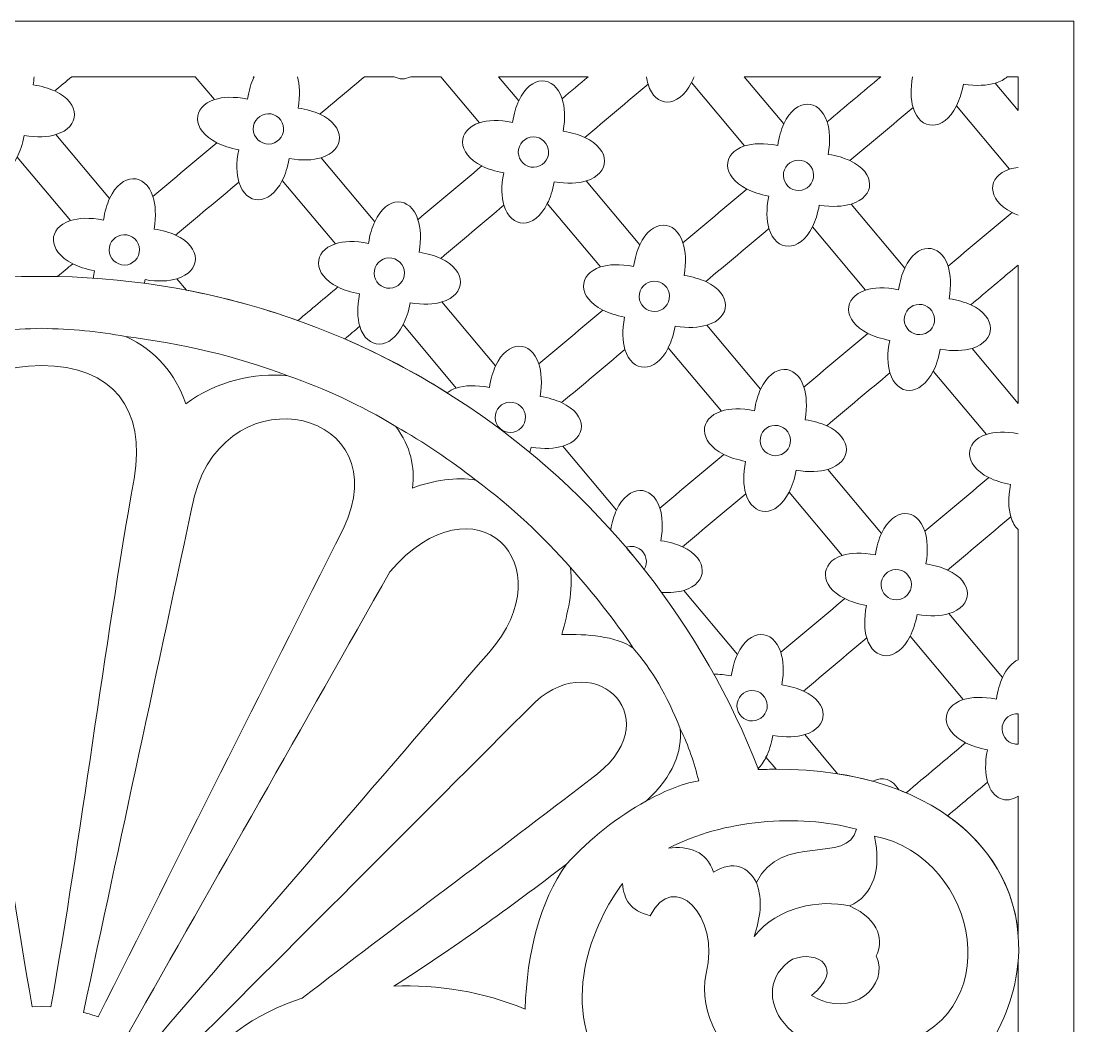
# Model space of a CAD drawing. Header units: centimetres. Extents: x -15.2 to -1.9, y -4.3 to 9.5.
# Drawn here: x -12.03 to -8.769, y 6.39 to 9.5 of the extents above; entities that cross this region are included whole.
import ezdxf

# ---------------------------------------------------------------- set-up
doc = ezdxf.new("R2010")
doc.units = ezdxf.units.CM
doc.header["$MEASUREMENT"] = 0
doc.layers.add('layer 1', color=7, linetype='Continuous')

msp = doc.modelspace()

# ---------------------------------------------------------------- linework, layer by layer
at = {"layer": 'layer 1', "color": 250, "lineweight": 9}
for points, knots in [([(-8.76942, 9.5), (-8.76942, 9.5), (-8.76942, -4.26057), (-8.76942, -4.26057), (-8.76942, -4.26057), (-8.76942, -4.26057), (-15.16363, -4.26057), (-15.16363, -4.26057), (-15.16363, -4.26057), (-15.16363, -4.26057), (-15.16363, 9.5), (-15.16363, 9.5), (-15.16363, 9.5), (-15.16363, 9.5), (-8.76942, 9.5), (-8.76942, 9.5)], [0, 0, 0, 0, 0.2, 0.2, 0.2, 0.2, 0.4, 0.4, 0.4, 0.4, 0.6, 0.6, 0.6, 0.6, 1, 1, 1, 1]), ([(-11.98949, 9.32785), (-11.99018, 9.3198), (-11.99122, 9.3114), (-11.99268, 9.30263), (-11.99268, 9.30263), (-11.96614, 9.29865), (-11.94389, 9.29199), (-11.92573, 9.2836)], [0, 0, 0, 0, 0.3333333, 0.3333333, 0.3333333, 0.3333333, 1, 1, 1, 1]), ([(-11.43103, 9.25702), (-11.4055, 9.26528), (-11.37104, 9.26707), (-11.32845, 9.25843), (-11.32845, 9.25843), (-11.32446, 9.28495), (-11.3178, 9.30722), (-11.30942, 9.32537)], [0, 0, 0, 0, 0.3333333, 0.3333333, 0.3333333, 0.3333333, 1, 1, 1, 1]), ([(-11.17423, 9.32785), (-11.16704, 9.30302), (-11.16527, 9.27053), (-11.17189, 9.23082), (-11.17189, 9.23082), (-11.14534, 9.22684), (-11.12309, 9.22019), (-11.10494, 9.2118)], [0, 0, 0, 0, 0.3333333, 0.3333333, 0.3333333, 0.3333333, 1, 1, 1, 1]), ([(-9.01317, 9.3079), (-9.03817, 9.30036), (-9.07111, 9.29837), (-9.11161, 9.30511), (-9.11161, 9.30511), (-9.11661, 9.27823), (-9.12411, 9.25581), (-9.13318, 9.23766)], [0, 0, 0, 0, 0.3333333, 0.3333333, 0.3333333, 0.3333333, 1, 1, 1, 1]), ([(-10.61024, 9.18523), (-10.58471, 9.19348), (-10.55026, 9.19524), (-10.50765, 9.18661), (-10.50765, 9.18661), (-10.50367, 9.21315), (-10.49701, 9.23541), (-10.48863, 9.25355)], [0, 0, 0, 0, 0.3333333, 0.3333333, 0.3333333, 0.3333333, 1, 1, 1, 1]), ([(-10.35459, 9.25982), (-10.34645, 9.23454), (-10.34414, 9.20078), (-10.3511, 9.159), (-10.3511, 9.159), (-10.32456, 9.15501), (-10.3023, 9.14836), (-10.28414, 9.13998)], [0, 0, 0, 0, 0.3333333, 0.3333333, 0.3333333, 0.3333333, 1, 1, 1, 1]), ([(-9.78944, 9.1134), (-9.76391, 9.12167), (-9.72945, 9.12344), (-9.68686, 9.11481), (-9.68686, 9.11481), (-9.68288, 9.14135), (-9.67622, 9.1636), (-9.66783, 9.18174)], [0, 0, 0, 0, 0.3333333, 0.3333333, 0.3333333, 0.3333333, 1, 1, 1, 1]), ([(-9.5338, 9.18801), (-9.52565, 9.16272), (-9.52333, 9.12896), (-9.53031, 9.0872), (-9.53031, 9.0872), (-9.50376, 9.08321), (-9.48149, 9.07656), (-9.46335, 9.06817)], [0, 0, 0, 0, 0.3333333, 0.3333333, 0.3333333, 0.3333333, 1, 1, 1, 1]), ([(-11.92185, 9.14885), (-11.94686, 9.1413), (-11.97979, 9.13931), (-12.02029, 9.14606), (-12.02029, 9.14606), (-12.02528, 9.11918), (-12.03278, 9.09677), (-12.04185, 9.07861)], [0, 0, 0, 0, 0.3333333, 0.3333333, 0.3333333, 0.3333333, 1, 1, 1, 1]), ([(-11.3554, 9.00163), (-11.36301, 9.02692), (-11.36444, 9.06056), (-11.35605, 9.10186), (-11.35605, 9.10186), (-11.38294, 9.10686), (-11.40535, 9.11436), (-11.42351, 9.12343)], [0, 0, 0, 0, 0.3333333, 0.3333333, 0.3333333, 0.3333333, 1, 1, 1, 1]), ([(-11.10106, 9.07705), (-11.12607, 9.06949), (-11.15899, 9.0675), (-11.1995, 9.07425), (-11.1995, 9.07425), (-11.20449, 9.04736), (-11.21199, 9.02495), (-11.22106, 9.00679)], [0, 0, 0, 0, 0.3333333, 0.3333333, 0.3333333, 0.3333333, 1, 1, 1, 1]), ([(-10.53461, 8.92983), (-10.54222, 8.95511), (-10.54364, 8.98875), (-10.53526, 9.03005), (-10.53526, 9.03005), (-10.56215, 9.03505), (-10.58456, 9.04255), (-10.60272, 9.05162)], [0, 0, 0, 0, 0.3333333, 0.3333333, 0.3333333, 0.3333333, 1, 1, 1, 1]), ([(-10.28026, 9.00522), (-10.30528, 8.99769), (-10.3382, 8.99568), (-10.3787, 9.00244), (-10.3787, 9.00244), (-10.3837, 8.97556), (-10.3912, 8.95314), (-10.40027, 8.93499)], [0, 0, 0, 0, 0.3333333, 0.3333333, 0.3333333, 0.3333333, 1, 1, 1, 1]), ([(-9.71382, 8.85801), (-9.72143, 8.88331), (-9.72285, 8.91694), (-9.71447, 8.95823), (-9.71447, 8.95823), (-9.74135, 8.96323), (-9.76377, 8.97073), (-9.78192, 8.97981)], [0, 0, 0, 0, 0.3333333, 0.3333333, 0.3333333, 0.3333333, 1, 1, 1, 1]), ([(-11.87733, 8.88253), (-11.8518, 8.8908), (-11.81733, 8.89257), (-11.77474, 8.88394), (-11.77474, 8.88394), (-11.77076, 8.91048), (-11.76412, 8.93273), (-11.75572, 8.95087)], [0, 0, 0, 0, 0.3333333, 0.3333333, 0.3333333, 0.3333333, 1, 1, 1, 1]), ([(-11.62169, 8.95715), (-11.61354, 8.93186), (-11.61123, 8.8981), (-11.61819, 8.85633), (-11.61819, 8.85633), (-11.59165, 8.85234), (-11.56939, 8.84569), (-11.55123, 8.8373)], [0, 0, 0, 0, 0.3333333, 0.3333333, 0.3333333, 0.3333333, 1, 1, 1, 1]), ([(-9.45948, 8.93342), (-9.48449, 8.92586), (-9.51741, 8.92388), (-9.55791, 8.93063), (-9.55791, 8.93063), (-9.5629, 8.90374), (-9.57041, 8.88133), (-9.57948, 8.86316)], [0, 0, 0, 0, 0.3333333, 0.3333333, 0.3333333, 0.3333333, 1, 1, 1, 1]), ([(-11.05654, 8.81073), (-11.031, 8.819), (-10.99656, 8.82076), (-10.95395, 8.81212), (-10.95395, 8.81212), (-10.94997, 8.83866), (-10.94333, 8.86093), (-10.93492, 8.87907)], [0, 0, 0, 0, 0.3333333, 0.3333333, 0.3333333, 0.3333333, 1, 1, 1, 1]), ([(-10.80089, 8.88533), (-10.79276, 8.86004), (-10.79043, 8.82629), (-10.7974, 8.78452), (-10.7974, 8.78452), (-10.77085, 8.78053), (-10.7486, 8.77388), (-10.73046, 8.76549)], [0, 0, 0, 0, 0.3333333, 0.3333333, 0.3333333, 0.3333333, 1, 1, 1, 1]), ([(-10.23574, 8.73891), (-10.21021, 8.74717), (-10.17577, 8.74895), (-10.13316, 8.74031), (-10.13316, 8.74031), (-10.12917, 8.76685), (-10.12254, 8.7891), (-10.11414, 8.80724)], [0, 0, 0, 0, 0.3333333, 0.3333333, 0.3333333, 0.3333333, 1, 1, 1, 1]), ([(-9.9801, 8.81352), (-9.97197, 8.78825), (-9.96964, 8.75447), (-9.9766, 8.7127), (-9.9766, 8.7127), (-9.95006, 8.70872), (-9.92781, 8.70207), (-9.90967, 8.69368)], [0, 0, 0, 0, 0.3333333, 0.3333333, 0.3333333, 0.3333333, 1, 1, 1, 1]), ([(-11.8061, 8.70457), (-11.8052, 8.71189), (-11.80396, 8.71948), (-11.80235, 8.72737), (-11.80235, 8.72737), (-11.82924, 8.73236), (-11.85165, 8.73988), (-11.86981, 8.74895)], [0, 0, 0, 0, 0.3333333, 0.3333333, 0.3333333, 0.3333333, 1, 1, 1, 1]), ([(-9.15931, 8.7417), (-9.15116, 8.71643), (-9.14885, 8.68266), (-9.15581, 8.64089), (-9.15581, 8.64089), (-9.12927, 8.63691), (-9.10702, 8.63026), (-9.08885, 8.62187)], [0, 0, 0, 0, 0.3333333, 0.3333333, 0.3333333, 0.3333333, 1, 1, 1, 1]), ([(-8.94224, 6.58986), (-8.91487, 6.91306), (-9.19705, 7.20506), (-9.74655, 7.1835), (-9.74655, 7.1835), (-9.91841, 7.62913), (-10.2209, 8.01074), (-10.60669, 8.28096), (-10.60669, 8.28096), (-10.99247, 8.55115), (-11.46152, 8.70995), (-11.96648, 8.70995), (-11.96648, 8.70995), (-12.47145, 8.70995), (-12.94051, 8.55115), (-13.32629, 8.28096), (-13.32629, 8.28096), (-13.71208, 8.01074), (-14.01456, 7.62913), (-14.18643, 7.1835), (-14.18643, 7.1835), (-14.74159, 7.20529), (-15.0239, 6.90699), (-14.98979, 6.57984)], [0, 0, 0, 0, 0.1428571, 0.1428571, 0.1428571, 0.1428571, 0.2857143, 0.2857143, 0.2857143, 0.2857143, 0.4285714, 0.4285714, 0.4285714, 0.4285714, 0.5714286, 0.5714286, 0.5714286, 0.5714286, 0.7142857, 0.7142857, 0.7142857, 0.7142857, 1, 1, 1, 1]), ([(-9.41495, 8.6671), (-9.38942, 8.67536), (-9.35498, 8.67714), (-9.31236, 8.6685), (-9.31236, 8.6685), (-9.30838, 8.69504), (-9.30173, 8.7173), (-9.29334, 8.73544)], [0, 0, 0, 0, 0.3333333, 0.3333333, 0.3333333, 0.3333333, 1, 1, 1, 1]), ([(-11.54735, 8.70255), (-11.57237, 8.695), (-11.60529, 8.69301), (-11.64579, 8.69977), (-11.64579, 8.69977), (-11.6465, 8.69596), (-11.64725, 8.69226), (-11.64807, 8.68863)], [0, 0, 0, 0, 0.3333333, 0.3333333, 0.3333333, 0.3333333, 1, 1, 1, 1]), ([(-10.98091, 8.55533), (-10.98852, 8.58062), (-10.98994, 8.61427), (-10.98156, 8.65556), (-10.98156, 8.65556), (-11.00844, 8.66055), (-11.03086, 8.66806), (-11.04901, 8.67712)], [0, 0, 0, 0, 0.3333333, 0.3333333, 0.3333333, 0.3333333, 1, 1, 1, 1]), ([(-10.72656, 8.63073), (-10.75158, 8.62319), (-10.7845, 8.62121), (-10.825, 8.62795), (-10.825, 8.62795), (-10.82999, 8.60107), (-10.8375, 8.57865), (-10.84657, 8.5605)], [0, 0, 0, 0, 0.3333333, 0.3333333, 0.3333333, 0.3333333, 1, 1, 1, 1]), ([(-10.16012, 8.48352), (-10.16772, 8.50881), (-10.16915, 8.54244), (-10.16076, 8.58375), (-10.16076, 8.58375), (-10.18765, 8.58875), (-10.21007, 8.59625), (-10.22823, 8.60532)], [0, 0, 0, 0, 0.3333333, 0.3333333, 0.3333333, 0.3333333, 1, 1, 1, 1]), ([(-12.22651, 8.52362), (-12.144, 8.54033), (-12.05854, 8.54615), (-11.96648, 8.54918), (-11.96648, 8.54918), (-11.87444, 8.54615), (-11.78897, 8.54033), (-11.70647, 8.52362)], [0, 0, 0, 0, 0.3333333, 0.3333333, 0.3333333, 0.3333333, 1, 1, 1, 1]), ([(-9.90577, 8.55892), (-9.93078, 8.55138), (-9.96371, 8.54938), (-10.00421, 8.55614), (-10.00421, 8.55614), (-10.0092, 8.52925), (-10.01671, 8.50684), (-10.02578, 8.48868)], [0, 0, 0, 0, 0.3333333, 0.3333333, 0.3333333, 0.3333333, 1, 1, 1, 1]), ([(-9.33933, 8.41171), (-9.34693, 8.437), (-9.34836, 8.47064), (-9.33998, 8.51193), (-9.33998, 8.51193), (-9.36686, 8.51693), (-9.38928, 8.52443), (-9.40743, 8.5335)], [0, 0, 0, 0, 0.3333333, 0.3333333, 0.3333333, 0.3333333, 1, 1, 1, 1]), ([(-9.08498, 8.48712), (-9.10999, 8.47956), (-9.14292, 8.47758), (-9.18342, 8.48433), (-9.18342, 8.48433), (-9.18841, 8.45744), (-9.19591, 8.43503), (-9.20499, 8.41686)], [0, 0, 0, 0, 0.3333333, 0.3333333, 0.3333333, 0.3333333, 1, 1, 1, 1]), ([(-10.68204, 8.36443), (-10.65651, 8.37269), (-10.62207, 8.37446), (-10.57946, 8.36582), (-10.57946, 8.36582), (-10.57549, 8.39236), (-10.56884, 8.41462), (-10.56043, 8.43276)], [0, 0, 0, 0, 0.3333333, 0.3333333, 0.3333333, 0.3333333, 1, 1, 1, 1]), ([(-10.4264, 8.43903), (-10.41825, 8.41374), (-10.41594, 8.37999), (-10.4229, 8.33821), (-10.4229, 8.33821), (-10.39636, 8.33423), (-10.37411, 8.32757), (-10.35597, 8.31918)], [0, 0, 0, 0, 0.3333333, 0.3333333, 0.3333333, 0.3333333, 1, 1, 1, 1]), ([(-9.86125, 8.2926), (-9.83571, 8.30086), (-9.80127, 8.30265), (-9.75867, 8.294), (-9.75867, 8.294), (-9.7547, 8.32054), (-9.74804, 8.34281), (-9.73964, 8.36095)], [0, 0, 0, 0, 0.3333333, 0.3333333, 0.3333333, 0.3333333, 1, 1, 1, 1]), ([(-9.6056, 8.36721), (-9.59748, 8.34193), (-9.59515, 8.30817), (-9.60211, 8.2664), (-9.60211, 8.2664), (-9.57557, 8.26242), (-9.55332, 8.25577), (-9.53517, 8.24738)], [0, 0, 0, 0, 0.3333333, 0.3333333, 0.3333333, 0.3333333, 1, 1, 1, 1]), ([(-10.35207, 8.18443), (-10.37708, 8.17688), (-10.41001, 8.1749), (-10.45051, 8.18166), (-10.45051, 8.18166), (-10.45159, 8.17578), (-10.45282, 8.17014), (-10.45413, 8.1647)], [0, 0, 0, 0, 0.3333333, 0.3333333, 0.3333333, 0.3333333, 1, 1, 1, 1]), ([(-9.78562, 8.03721), (-9.79323, 8.0625), (-9.79466, 8.09614), (-9.78627, 8.13744), (-9.78627, 8.13744), (-9.81316, 8.14244), (-9.83557, 8.14994), (-9.85373, 8.15901)], [0, 0, 0, 0, 0.3333333, 0.3333333, 0.3333333, 0.3333333, 1, 1, 1, 1]), ([(-9.53128, 8.11263), (-9.55629, 8.10507), (-9.58922, 8.10309), (-9.62972, 8.10983), (-9.62972, 8.10983), (-9.63471, 8.08294), (-9.64221, 8.06054), (-9.65128, 8.04237)], [0, 0, 0, 0, 0.3333333, 0.3333333, 0.3333333, 0.3333333, 1, 1, 1, 1]), ([(-8.96483, 7.96541), (-8.97244, 7.99069), (-8.97387, 8.02434), (-8.96548, 8.06563), (-8.96548, 8.06563), (-8.99237, 8.07063), (-9.01478, 8.07813), (-9.03294, 8.0872)], [0, 0, 0, 0, 0.3333333, 0.3333333, 0.3333333, 0.3333333, 1, 1, 1, 1]), ([(-10.0519, 7.99273), (-10.04377, 7.96745), (-10.04144, 7.93368), (-10.04841, 7.89192), (-10.04841, 7.89192), (-10.02186, 7.88792), (-9.99961, 7.88127), (-9.98147, 7.87289)], [0, 0, 0, 0, 0.3333333, 0.3333333, 0.3333333, 0.3333333, 1, 1, 1, 1]), ([(-9.48676, 7.84631), (-9.46122, 7.85457), (-9.42678, 7.85634), (-9.38419, 7.8477), (-9.38419, 7.8477), (-9.38021, 7.87425), (-9.37355, 7.89652), (-9.36515, 7.91465)], [0, 0, 0, 0, 0.3333333, 0.3333333, 0.3333333, 0.3333333, 1, 1, 1, 1]), ([(-9.23113, 7.9209), (-9.22298, 7.89563), (-9.22066, 7.86187), (-9.22761, 7.8201), (-9.22761, 7.8201), (-9.20107, 7.81612), (-9.17882, 7.80946), (-9.16068, 7.80107)], [0, 0, 0, 0, 0.3333333, 0.3333333, 0.3333333, 0.3333333, 1, 1, 1, 1]), ([(-9.41113, 7.59092), (-9.41874, 7.61621), (-9.42016, 7.64985), (-9.41178, 7.69114), (-9.41178, 7.69114), (-9.43867, 7.69613), (-9.46108, 7.70364), (-9.47924, 7.7127)], [0, 0, 0, 0, 0.3333333, 0.3333333, 0.3333333, 0.3333333, 1, 1, 1, 1]), ([(-9.15678, 7.66632), (-9.1818, 7.65878), (-9.21472, 7.65678), (-9.25522, 7.66353), (-9.25522, 7.66353), (-9.26022, 7.63665), (-9.26772, 7.61423), (-9.27679, 7.59608)], [0, 0, 0, 0, 0.3333333, 0.3333333, 0.3333333, 0.3333333, 1, 1, 1, 1]), ([(-9.88458, 7.47891), (-9.86836, 7.479), (-9.85031, 7.47723), (-9.83049, 7.47321), (-9.83049, 7.47321), (-9.8265, 7.49976), (-9.81985, 7.52201), (-9.81144, 7.54015)], [0, 0, 0, 0, 0.3333333, 0.3333333, 0.3333333, 0.3333333, 1, 1, 1, 1]), ([(-9.67743, 7.54642), (-9.66928, 7.52114), (-9.66695, 7.48738), (-9.67391, 7.44561), (-9.67391, 7.44561), (-9.64737, 7.44163), (-9.62512, 7.43497), (-9.60698, 7.42658)], [0, 0, 0, 0, 0.3333333, 0.3333333, 0.3333333, 0.3333333, 1, 1, 1, 1]), ([(-9.11226, 7.40001), (-9.08673, 7.40827), (-9.05229, 7.41004), (-9.0097, 7.4014), (-9.0097, 7.4014), (-9.00571, 7.42794), (-8.99906, 7.4502), (-8.99067, 7.46834)], [0, 0, 0, 0, 0.3333333, 0.3333333, 0.3333333, 0.3333333, 1, 1, 1, 1]), ([(-9.60308, 7.29182), (-9.6281, 7.28428), (-9.66104, 7.28229), (-9.70152, 7.28904), (-9.70152, 7.28904), (-9.70651, 7.26216), (-9.71401, 7.23975), (-9.72309, 7.22158)], [0, 0, 0, 0, 0.3333333, 0.3333333, 0.3333333, 0.3333333, 1, 1, 1, 1]), ([(-9.03663, 7.14462), (-9.04424, 7.1699), (-9.04567, 7.20354), (-9.03728, 7.24484), (-9.03728, 7.24484), (-9.06417, 7.24984), (-9.08658, 7.25734), (-9.10476, 7.26642)], [0, 0, 0, 0, 0.3333333, 0.3333333, 0.3333333, 0.3333333, 1, 1, 1, 1]), ([(-9.75273, 6.83387), (-9.73163, 6.77824), (-9.74148, 6.72262), (-9.75998, 6.667), (-9.75998, 6.667), (-9.68502, 6.75995), (-9.55791, 6.782), (-9.46454, 6.76181)], [0, 0, 0, 0, 0.3333333, 0.3333333, 0.3333333, 0.3333333, 1, 1, 1, 1])]:
    msp.add_open_spline(points, degree=3, knots=knots, dxfattribs=at)
at = {"layer": 'layer 1', "color": 7, "lineweight": 9}
for points, knots in [([(-11.49046, 9.32785), (-11.49046, 9.32785), (-11.43103, 9.25702), (-11.43103, 9.25702), (-11.43103, 9.25702), (-11.50072, 9.23448), (-11.50381, 9.16355), (-11.42351, 9.12343), (-11.42351, 9.12343), (-11.48958, 9.06799), (-11.55564, 9.01257), (-11.62169, 8.95715), (-11.62169, 8.95715), (-11.64533, 9.03048), (-11.71805, 9.03236), (-11.75572, 8.95087), (-11.75572, 8.95087), (-11.75572, 8.95087), (-11.92185, 9.14885), (-11.92185, 9.14885), (-11.92185, 9.14885), (-11.84621, 9.17168), (-11.84339, 9.24554), (-11.92573, 9.2836), (-11.92573, 9.2836), (-11.90816, 9.29835), (-11.89058, 9.3131), (-11.87302, 9.32785), (-11.87302, 9.32785), (-11.87302, 9.32785), (-11.49046, 9.32785), (-11.49046, 9.32785)], [0, 0, 0, 0, 0.1111111, 0.1111111, 0.1111111, 0.1111111, 0.2222222, 0.2222222, 0.2222222, 0.2222222, 0.3333333, 0.3333333, 0.3333333, 0.3333333, 0.4444444, 0.4444444, 0.4444444, 0.4444444, 0.5555556, 0.5555556, 0.5555556, 0.5555556, 0.6666667, 0.6666667, 0.6666667, 0.6666667, 0.7777778, 0.7777778, 0.7777778, 0.7777778, 1, 1, 1, 1]), ([(-11.30827, 9.32785), (-11.30864, 9.32703), (-11.30904, 9.32619), (-11.30942, 9.32537), (-11.30942, 9.32537), (-11.30942, 9.32537), (-11.31151, 9.32785), (-11.31151, 9.32785), (-11.31151, 9.32785), (-11.31151, 9.32785), (-11.30827, 9.32785), (-11.30827, 9.32785)], [0, 0, 0, 0, 0.25, 0.25, 0.25, 0.25, 0.5, 0.5, 0.5, 0.5, 1, 1, 1, 1]), ([(-10.87436, 9.32785), (-10.85883, 9.31921), (-10.8406, 9.31898), (-10.82286, 9.32785), (-10.82286, 9.32785), (-10.82286, 9.32785), (-10.72992, 9.32785), (-10.72992, 9.32785), (-10.72992, 9.32785), (-10.72992, 9.32785), (-10.61024, 9.18523), (-10.61024, 9.18523), (-10.61024, 9.18523), (-10.67994, 9.16268), (-10.68301, 9.09172), (-10.60272, 9.05162), (-10.60272, 9.05162), (-10.66879, 8.99619), (-10.73484, 8.94076), (-10.80089, 8.88533), (-10.80089, 8.88533), (-10.82454, 8.95868), (-10.89726, 8.96056), (-10.93492, 8.87907), (-10.93492, 8.87907), (-10.93492, 8.87907), (-11.10106, 9.07705), (-11.10106, 9.07705), (-11.10106, 9.07705), (-11.02541, 9.09987), (-11.0226, 9.17372), (-11.10494, 9.2118), (-11.10494, 9.2118), (-11.05884, 9.25048), (-11.01274, 9.28916), (-10.96664, 9.32785), (-10.96664, 9.32785), (-10.96664, 9.32785), (-10.87436, 9.32785), (-10.87436, 9.32785)], [0, 0, 0, 0, 0.0909091, 0.0909091, 0.0909091, 0.0909091, 0.1818182, 0.1818182, 0.1818182, 0.1818182, 0.2727273, 0.2727273, 0.2727273, 0.2727273, 0.3636364, 0.3636364, 0.3636364, 0.3636364, 0.4545455, 0.4545455, 0.4545455, 0.4545455, 0.5454545, 0.5454545, 0.5454545, 0.5454545, 0.6363636, 0.6363636, 0.6363636, 0.6363636, 0.7272727, 0.7272727, 0.7272727, 0.7272727, 0.8181818, 0.8181818, 0.8181818, 0.8181818, 1, 1, 1, 1]), ([(-10.27354, 9.32785), (-10.30055, 9.30517), (-10.32757, 9.28249), (-10.35459, 9.25982), (-10.35459, 9.25982), (-10.37824, 9.33316), (-10.45096, 9.33504), (-10.48863, 9.25355), (-10.48863, 9.25355), (-10.48863, 9.25355), (-10.55097, 9.32785), (-10.55097, 9.32785), (-10.55097, 9.32785), (-10.55097, 9.32785), (-10.27354, 9.32785), (-10.27354, 9.32785)], [0, 0, 0, 0, 0.2, 0.2, 0.2, 0.2, 0.4, 0.4, 0.4, 0.4, 0.6, 0.6, 0.6, 0.6, 1, 1, 1, 1]), ([(-9.36717, 9.32785), (-9.42271, 9.28123), (-9.47825, 9.23462), (-9.5338, 9.18802), (-9.5338, 9.18802), (-9.55744, 9.26135), (-9.63017, 9.26323), (-9.66783, 9.18174), (-9.66783, 9.18174), (-9.66783, 9.18174), (-9.79044, 9.32785), (-9.79044, 9.32785), (-9.79044, 9.32785), (-9.79044, 9.32785), (-9.36717, 9.32785), (-9.36717, 9.32785)], [0, 0, 0, 0, 0.2, 0.2, 0.2, 0.2, 0.4, 0.4, 0.4, 0.4, 0.6, 0.6, 0.6, 0.6, 1, 1, 1, 1]), ([(-8.94222, 9.22334), (-8.94222, 9.22334), (-9.01317, 9.30791), (-9.01317, 9.30791), (-9.01317, 9.30791), (-8.99752, 9.31262), (-8.98501, 9.31952), (-8.9757, 9.32785), (-8.9757, 9.32785), (-8.9757, 9.32785), (-8.94222, 9.32785), (-8.94222, 9.32785), (-8.94222, 9.32785), (-8.94222, 9.32785), (-8.94222, 9.22334), (-8.94222, 9.22334)], [0, 0, 0, 0, 0.2, 0.2, 0.2, 0.2, 0.4, 0.4, 0.4, 0.4, 0.6, 0.6, 0.6, 0.6, 1, 1, 1, 1]), ([(-10.0883, 9.30432), (-10.06662, 9.23234), (-9.99453, 9.22828), (-9.95397, 9.30947), (-9.95397, 9.30947), (-9.95397, 9.30947), (-9.78944, 9.11341), (-9.78944, 9.11341), (-9.78944, 9.11341), (-9.85914, 9.09086), (-9.86223, 9.01992), (-9.78192, 8.97981), (-9.78192, 8.97981), (-9.848, 8.92438), (-9.91405, 8.86895), (-9.9801, 8.81352), (-9.9801, 8.81352), (-10.00374, 8.88686), (-10.07647, 8.88873), (-10.11414, 8.80724), (-10.11414, 8.80724), (-10.11414, 8.80724), (-10.28026, 9.00522), (-10.28026, 9.00522), (-10.28026, 9.00522), (-10.20462, 9.02805), (-10.20181, 9.10191), (-10.28414, 9.13998), (-10.28414, 9.13998), (-10.21887, 9.19476), (-10.15359, 9.24954), (-10.0883, 9.30432)], [0, 0, 0, 0, 0.1111111, 0.1111111, 0.1111111, 0.1111111, 0.2222222, 0.2222222, 0.2222222, 0.2222222, 0.3333333, 0.3333333, 0.3333333, 0.3333333, 0.4444444, 0.4444444, 0.4444444, 0.4444444, 0.5555556, 0.5555556, 0.5555556, 0.5555556, 0.6666667, 0.6666667, 0.6666667, 0.6666667, 0.7777778, 0.7777778, 0.7777778, 0.7777778, 1, 1, 1, 1]), ([(-9.2675, 9.2325), (-9.24583, 9.16054), (-9.17373, 9.15646), (-9.13318, 9.23766), (-9.13318, 9.23766), (-9.13318, 9.23766), (-8.96865, 9.04159), (-8.96865, 9.04159), (-8.96865, 9.04159), (-9.03835, 9.01906), (-9.04143, 8.94811), (-8.96114, 8.90799), (-8.96114, 8.90799), (-9.02721, 8.85256), (-9.09326, 8.79713), (-9.15931, 8.74171), (-9.15931, 8.74171), (-9.18295, 8.81505), (-9.25567, 8.81693), (-9.29334, 8.73544), (-9.29334, 8.73544), (-9.29334, 8.73544), (-9.45948, 8.93342), (-9.45948, 8.93342), (-9.45948, 8.93342), (-9.38383, 8.95625), (-9.38102, 9.0301), (-9.46335, 9.06817), (-9.46335, 9.06817), (-9.39807, 9.12294), (-9.3328, 9.17772), (-9.2675, 9.2325)], [0, 0, 0, 0, 0.1111111, 0.1111111, 0.1111111, 0.1111111, 0.2222222, 0.2222222, 0.2222222, 0.2222222, 0.3333333, 0.3333333, 0.3333333, 0.3333333, 0.4444444, 0.4444444, 0.4444444, 0.4444444, 0.5555556, 0.5555556, 0.5555556, 0.5555556, 0.6666667, 0.6666667, 0.6666667, 0.6666667, 0.7777778, 0.7777778, 0.7777778, 0.7777778, 1, 1, 1, 1]), ([(-11.21774, 9.15819), (-11.22223, 9.13273), (-11.24667, 9.11562), (-11.27213, 9.12012), (-11.27213, 9.12012), (-11.29757, 9.1246), (-11.31468, 9.14903), (-11.31019, 9.17449), (-11.31019, 9.17449), (-11.30571, 9.19995), (-11.28128, 9.21704), (-11.25583, 9.21255), (-11.25583, 9.21255), (-11.23037, 9.20808), (-11.21326, 9.18365), (-11.21774, 9.15819)], [0, 0, 0, 0, 0.2, 0.2, 0.2, 0.2, 0.4, 0.4, 0.4, 0.4, 0.6, 0.6, 0.6, 0.6, 1, 1, 1, 1]), ([(-10.39696, 9.08638), (-10.40144, 9.06092), (-10.42588, 9.04381), (-10.45134, 9.0483), (-10.45134, 9.0483), (-10.47678, 9.05279), (-10.49389, 9.07722), (-10.48941, 9.10268), (-10.48941, 9.10268), (-10.48492, 9.12813), (-10.46048, 9.14524), (-10.43504, 9.14075), (-10.43504, 9.14075), (-10.40957, 9.13626), (-10.39246, 9.11183), (-10.39696, 9.08638)], [0, 0, 0, 0, 0.2, 0.2, 0.2, 0.2, 0.4, 0.4, 0.4, 0.4, 0.6, 0.6, 0.6, 0.6, 1, 1, 1, 1]), ([(-11.91689, 8.70943), (-11.93339, 8.70977), (-11.94993, 8.70995), (-11.96648, 8.70995), (-11.96648, 8.70995), (-12.07792, 8.70995), (-12.18761, 8.70221), (-12.29505, 8.68725), (-12.29505, 8.68725), (-12.29505, 8.68725), (-12.36815, 8.77436), (-12.36815, 8.77436), (-12.36815, 8.77436), (-12.2925, 8.79719), (-12.28969, 8.87104), (-12.37203, 8.90912), (-12.37203, 8.90912), (-12.30675, 8.96389), (-12.24147, 9.01867), (-12.17619, 9.07346), (-12.17619, 9.07346), (-12.1545, 9.00147), (-12.08241, 8.99741), (-12.04185, 9.07861), (-12.04185, 9.07861), (-12.04185, 9.07861), (-11.87733, 8.88255), (-11.87733, 8.88255), (-11.87733, 8.88255), (-11.94702, 8.86), (-11.9501, 8.78905), (-11.86981, 8.74895), (-11.86981, 8.74895), (-11.88551, 8.73577), (-11.9012, 8.7226), (-11.91689, 8.70943)], [0, 0, 0, 0, 0.1, 0.1, 0.1, 0.1, 0.2, 0.2, 0.2, 0.2, 0.3, 0.3, 0.3, 0.3, 0.4, 0.4, 0.4, 0.4, 0.5, 0.5, 0.5, 0.5, 0.6, 0.6, 0.6, 0.6, 0.7, 0.7, 0.7, 0.7, 0.8, 0.8, 0.8, 0.8, 1, 1, 1, 1]), ([(-9.57616, 9.01456), (-9.58065, 8.9891), (-9.60509, 8.97201), (-9.63055, 8.9765), (-9.63055, 8.9765), (-9.65599, 8.98098), (-9.6731, 9.0054), (-9.66861, 9.03086), (-9.66861, 9.03086), (-9.66412, 9.05632), (-9.63969, 9.07343), (-9.61423, 9.06894), (-9.61423, 9.06894), (-9.58878, 9.06445), (-9.57167, 9.04002), (-9.57616, 9.01456)], [0, 0, 0, 0, 0.2, 0.2, 0.2, 0.2, 0.4, 0.4, 0.4, 0.4, 0.6, 0.6, 0.6, 0.6, 1, 1, 1, 1]), ([(-11.17272, 8.57333), (-11.2842, 8.61302), (-11.39947, 8.6446), (-11.5178, 8.66734), (-11.5178, 8.66734), (-11.5178, 8.66734), (-11.54735, 8.70255), (-11.54735, 8.70255), (-11.54735, 8.70255), (-11.47171, 8.72538), (-11.4689, 8.79924), (-11.55123, 8.8373), (-11.55123, 8.8373), (-11.48596, 8.89208), (-11.42068, 8.94686), (-11.3554, 9.00163), (-11.3554, 9.00163), (-11.33371, 8.92967), (-11.26162, 8.9256), (-11.22106, 9.00679), (-11.22106, 9.00679), (-11.22106, 9.00679), (-11.05654, 8.81073), (-11.05654, 8.81073), (-11.05654, 8.81073), (-11.12623, 8.78819), (-11.12932, 8.71724), (-11.04901, 8.67712), (-11.04901, 8.67712), (-11.09025, 8.64253), (-11.13148, 8.60793), (-11.17272, 8.57333)], [0, 0, 0, 0, 0.1111111, 0.1111111, 0.1111111, 0.1111111, 0.2222222, 0.2222222, 0.2222222, 0.2222222, 0.3333333, 0.3333333, 0.3333333, 0.3333333, 0.4444444, 0.4444444, 0.4444444, 0.4444444, 0.5555556, 0.5555556, 0.5555556, 0.5555556, 0.6666667, 0.6666667, 0.6666667, 0.6666667, 0.7777778, 0.7777778, 0.7777778, 0.7777778, 1, 1, 1, 1]), ([(-10.53461, 8.92983), (-10.51292, 8.85785), (-10.44082, 8.85379), (-10.40027, 8.93499), (-10.40027, 8.93499), (-10.40027, 8.93499), (-10.23574, 8.73892), (-10.23574, 8.73892), (-10.23574, 8.73892), (-10.30544, 8.71637), (-10.30852, 8.64542), (-10.22823, 8.60532), (-10.22823, 8.60532), (-10.2943, 8.54989), (-10.36035, 8.49446), (-10.4264, 8.43903), (-10.4264, 8.43903), (-10.45004, 8.51237), (-10.52276, 8.51425), (-10.56043, 8.43276), (-10.56043, 8.43276), (-10.56043, 8.43276), (-10.72656, 8.63074), (-10.72656, 8.63074), (-10.72656, 8.63074), (-10.65092, 8.65356), (-10.64811, 8.72742), (-10.73044, 8.76549), (-10.73044, 8.76549), (-10.66517, 8.82026), (-10.59989, 8.87505), (-10.53461, 8.92983)], [0, 0, 0, 0, 0.1111111, 0.1111111, 0.1111111, 0.1111111, 0.2222222, 0.2222222, 0.2222222, 0.2222222, 0.3333333, 0.3333333, 0.3333333, 0.3333333, 0.4444444, 0.4444444, 0.4444444, 0.4444444, 0.5555556, 0.5555556, 0.5555556, 0.5555556, 0.6666667, 0.6666667, 0.6666667, 0.6666667, 0.7777778, 0.7777778, 0.7777778, 0.7777778, 1, 1, 1, 1]), ([(-11.66405, 8.7837), (-11.66853, 8.75824), (-11.69297, 8.74114), (-11.71843, 8.74563), (-11.71843, 8.74563), (-11.74387, 8.75012), (-11.76098, 8.77454), (-11.75649, 8.8), (-11.75649, 8.8), (-11.75201, 8.82546), (-11.72757, 8.84257), (-11.70213, 8.83807), (-11.70213, 8.83807), (-11.67667, 8.83358), (-11.65955, 8.80916), (-11.66405, 8.7837)], [0, 0, 0, 0, 0.2, 0.2, 0.2, 0.2, 0.4, 0.4, 0.4, 0.4, 0.6, 0.6, 0.6, 0.6, 1, 1, 1, 1]), ([(-9.71382, 8.85801), (-9.69213, 8.78604), (-9.62004, 8.78197), (-9.57948, 8.86316), (-9.57948, 8.86316), (-9.57948, 8.86316), (-9.41495, 8.6671), (-9.41495, 8.6671), (-9.41495, 8.6671), (-9.48465, 8.64456), (-9.48773, 8.57362), (-9.40743, 8.5335), (-9.40743, 8.5335), (-9.4735, 8.47807), (-9.53955, 8.42264), (-9.6056, 8.36721), (-9.6056, 8.36721), (-9.62925, 8.44056), (-9.70197, 8.44243), (-9.73964, 8.36095), (-9.73964, 8.36095), (-9.73964, 8.36095), (-9.90577, 8.55892), (-9.90577, 8.55892), (-9.90577, 8.55892), (-9.83012, 8.58175), (-9.82731, 8.65561), (-9.90965, 8.69368), (-9.90965, 8.69368), (-9.84437, 8.74846), (-9.7791, 8.80324), (-9.71382, 8.85801)], [0, 0, 0, 0, 0.1111111, 0.1111111, 0.1111111, 0.1111111, 0.2222222, 0.2222222, 0.2222222, 0.2222222, 0.3333333, 0.3333333, 0.3333333, 0.3333333, 0.4444444, 0.4444444, 0.4444444, 0.4444444, 0.5555556, 0.5555556, 0.5555556, 0.5555556, 0.6666667, 0.6666667, 0.6666667, 0.6666667, 0.7777778, 0.7777778, 0.7777778, 0.7777778, 1, 1, 1, 1]), ([(-10.84325, 8.71188), (-10.84774, 8.68643), (-10.87218, 8.66932), (-10.89764, 8.6738), (-10.89764, 8.6738), (-10.92308, 8.6783), (-10.94019, 8.70273), (-10.9357, 8.72819), (-10.9357, 8.72819), (-10.93121, 8.75365), (-10.90678, 8.77075), (-10.88134, 8.76626), (-10.88134, 8.76626), (-10.85587, 8.76177), (-10.83876, 8.73735), (-10.84325, 8.71188)], [0, 0, 0, 0, 0.2, 0.2, 0.2, 0.2, 0.4, 0.4, 0.4, 0.4, 0.6, 0.6, 0.6, 0.6, 1, 1, 1, 1]), ([(-8.94222, 8.31696), (-8.94222, 8.31696), (-9.08498, 8.48712), (-9.08498, 8.48712), (-9.08498, 8.48712), (-9.00933, 8.50994), (-9.00652, 8.58379), (-9.08885, 8.62188), (-9.08885, 8.62188), (-9.03999, 8.66289), (-8.9911, 8.7039), (-8.94222, 8.74493), (-8.94222, 8.74493), (-8.94222, 8.74493), (-8.94222, 8.31696), (-8.94222, 8.31696)], [0, 0, 0, 0, 0.2, 0.2, 0.2, 0.2, 0.4, 0.4, 0.4, 0.4, 0.6, 0.6, 0.6, 0.6, 1, 1, 1, 1]), ([(-10.02246, 8.64007), (-10.02695, 8.61461), (-10.05138, 8.59751), (-10.07684, 8.602), (-10.07684, 8.602), (-10.10231, 8.60649), (-10.1194, 8.63091), (-10.11491, 8.65637), (-10.11491, 8.65637), (-10.11042, 8.68183), (-10.08599, 8.69893), (-10.06054, 8.69444), (-10.06054, 8.69444), (-10.03508, 8.68996), (-10.01797, 8.66553), (-10.02246, 8.64007)], [0, 0, 0, 0, 0.2, 0.2, 0.2, 0.2, 0.4, 0.4, 0.4, 0.4, 0.6, 0.6, 0.6, 0.6, 1, 1, 1, 1]), ([(-9.20167, 8.56826), (-9.20616, 8.54281), (-9.23059, 8.5257), (-9.25605, 8.53019), (-9.25605, 8.53019), (-9.28149, 8.53468), (-9.29861, 8.5591), (-9.29412, 8.58457), (-9.29412, 8.58457), (-9.28963, 8.61003), (-9.26519, 8.62712), (-9.23975, 8.62263), (-9.23975, 8.62263), (-9.21429, 8.61814), (-9.19718, 8.59373), (-9.20167, 8.56826)], [0, 0, 0, 0, 0.2, 0.2, 0.2, 0.2, 0.4, 0.4, 0.4, 0.4, 0.6, 0.6, 0.6, 0.6, 1, 1, 1, 1]), ([(-10.71077, 8.34986), (-10.8116, 8.4129), (-10.91744, 8.4686), (-11.02756, 8.51619), (-11.02756, 8.51619), (-11.012, 8.52924), (-10.99645, 8.54229), (-10.98091, 8.55533), (-10.98091, 8.55533), (-10.95922, 8.48336), (-10.88713, 8.47929), (-10.84657, 8.5605), (-10.84657, 8.5605), (-10.84657, 8.5605), (-10.68204, 8.36443), (-10.68204, 8.36443), (-10.68204, 8.36443), (-10.69344, 8.36074), (-10.70301, 8.35577), (-10.71077, 8.34986)], [0, 0, 0, 0, 0.1666667, 0.1666667, 0.1666667, 0.1666667, 0.3333333, 0.3333333, 0.3333333, 0.3333333, 0.5, 0.5, 0.5, 0.5, 0.6666667, 0.6666667, 0.6666667, 0.6666667, 1, 1, 1, 1]), ([(-11.70647, 8.52362), (-11.53181, 8.50297), (-11.36326, 8.46177), (-11.20337, 8.40253), (-11.20337, 8.40253), (-11.30886, 8.41248), (-11.42454, 8.38594), (-11.51984, 8.31528), (-11.51984, 8.31528), (-11.55151, 8.40764), (-11.61287, 8.48218), (-11.70647, 8.52362)], [0, 0, 0, 0, 0.25, 0.25, 0.25, 0.25, 0.5, 0.5, 0.5, 0.5, 1, 1, 1, 1]), ([(-10.16012, 8.48352), (-10.13842, 8.41155), (-10.06633, 8.40748), (-10.02578, 8.48868), (-10.02578, 8.48868), (-10.02578, 8.48868), (-9.86125, 8.2926), (-9.86125, 8.2926), (-9.86125, 8.2926), (-9.93095, 8.27007), (-9.93404, 8.19913), (-9.85373, 8.15901), (-9.85373, 8.15901), (-9.9198, 8.10358), (-9.98585, 8.04815), (-10.0519, 7.99273), (-10.0519, 7.99273), (-10.07555, 8.06606), (-10.14829, 8.06794), (-10.18594, 7.98645), (-10.18594, 7.98645), (-10.18594, 7.98645), (-10.35207, 8.18443), (-10.35207, 8.18443), (-10.35207, 8.18443), (-10.27642, 8.20726), (-10.27361, 8.28112), (-10.35595, 8.31918), (-10.35595, 8.31918), (-10.29067, 8.37396), (-10.22539, 8.42875), (-10.16012, 8.48352)], [0, 0, 0, 0, 0.1111111, 0.1111111, 0.1111111, 0.1111111, 0.2222222, 0.2222222, 0.2222222, 0.2222222, 0.3333333, 0.3333333, 0.3333333, 0.3333333, 0.4444444, 0.4444444, 0.4444444, 0.4444444, 0.5555556, 0.5555556, 0.5555556, 0.5555556, 0.6666667, 0.6666667, 0.6666667, 0.6666667, 0.7777778, 0.7777778, 0.7777778, 0.7777778, 1, 1, 1, 1]), ([(-11.96648, 6.44995), (-11.96648, 6.44995), (-11.9953, 6.44894), (-11.9953, 6.44894), (-11.9953, 6.44894), (-12.09083, 6.9846), (-12.15755, 7.54808), (-12.25307, 8.08373), (-12.25307, 8.08373), (-12.29057, 8.30166), (-12.18779, 8.43142), (-11.96648, 8.43452), (-11.96648, 8.43452), (-11.74519, 8.43142), (-11.6424, 8.30166), (-11.67991, 8.08373), (-11.67991, 8.08373), (-11.77543, 7.54808), (-11.84215, 6.9846), (-11.93768, 6.44894), (-11.93768, 6.44894), (-11.93768, 6.44894), (-11.96648, 6.44995), (-11.96648, 6.44995)], [0, 0, 0, 0, 0.1428571, 0.1428571, 0.1428571, 0.1428571, 0.2857143, 0.2857143, 0.2857143, 0.2857143, 0.4285714, 0.4285714, 0.4285714, 0.4285714, 0.5714286, 0.5714286, 0.5714286, 0.5714286, 0.7142857, 0.7142857, 0.7142857, 0.7142857, 1, 1, 1, 1]), ([(-11.7916, 6.41828), (-11.80581, 6.42318), (-11.82155, 6.42836), (-11.83677, 6.43224), (-11.83677, 6.43224), (-11.72254, 6.96445), (-11.60739, 7.49819), (-11.49315, 8.03041), (-11.49315, 8.03041), (-11.38753, 8.42086), (-10.85562, 8.29255), (-11.0323, 7.92794), (-11.0323, 7.92794), (-11.2854, 7.42554), (-11.5385, 6.92067), (-11.7916, 6.41828)], [0, 0, 0, 0, 0.2, 0.2, 0.2, 0.2, 0.4, 0.4, 0.4, 0.4, 0.6, 0.6, 0.6, 0.6, 1, 1, 1, 1]), ([(-9.33933, 8.41171), (-9.31763, 8.33974), (-9.24554, 8.33567), (-9.20499, 8.41686), (-9.20499, 8.41686), (-9.20499, 8.41686), (-9.04046, 8.2208), (-9.04046, 8.2208), (-9.04046, 8.2208), (-9.11015, 8.19826), (-9.11324, 8.12731), (-9.03294, 8.0872), (-9.03294, 8.0872), (-9.09901, 8.03177), (-9.16506, 7.97634), (-9.23111, 7.92091), (-9.23111, 7.92091), (-9.25475, 7.99426), (-9.3275, 7.99614), (-9.36516, 7.91465), (-9.36516, 7.91465), (-9.36516, 7.91465), (-9.53128, 8.11263), (-9.53128, 8.11263), (-9.53128, 8.11263), (-9.45563, 8.13544), (-9.45282, 8.2093), (-9.53517, 8.24738), (-9.53517, 8.24738), (-9.46988, 8.30216), (-9.4046, 8.35693), (-9.33933, 8.41171)], [0, 0, 0, 0, 0.1111111, 0.1111111, 0.1111111, 0.1111111, 0.2222222, 0.2222222, 0.2222222, 0.2222222, 0.3333333, 0.3333333, 0.3333333, 0.3333333, 0.4444444, 0.4444444, 0.4444444, 0.4444444, 0.5555556, 0.5555556, 0.5555556, 0.5555556, 0.6666667, 0.6666667, 0.6666667, 0.6666667, 0.7777778, 0.7777778, 0.7777778, 0.7777778, 1, 1, 1, 1]), ([(-10.46876, 8.26558), (-10.47325, 8.24012), (-10.49768, 8.22302), (-10.52314, 8.22751), (-10.52314, 8.22751), (-10.54861, 8.232), (-10.5657, 8.25643), (-10.56121, 8.28188), (-10.56121, 8.28188), (-10.55672, 8.30734), (-10.5323, 8.32445), (-10.50684, 8.31996), (-10.50684, 8.31996), (-10.48138, 8.31547), (-10.46427, 8.29104), (-10.46876, 8.26558)], [0, 0, 0, 0, 0.2, 0.2, 0.2, 0.2, 0.4, 0.4, 0.4, 0.4, 0.6, 0.6, 0.6, 0.6, 1, 1, 1, 1]), ([(-9.64796, 8.19377), (-9.65246, 8.16831), (-9.67689, 8.15121), (-9.70235, 8.15569), (-9.70235, 8.15569), (-9.72781, 8.16019), (-9.74491, 8.18461), (-9.74042, 8.21007), (-9.74042, 8.21007), (-9.73593, 8.23553), (-9.71151, 8.25263), (-9.68605, 8.24815), (-9.68605, 8.24815), (-9.66059, 8.24365), (-9.64347, 8.21923), (-9.64796, 8.19377)], [0, 0, 0, 0, 0.2, 0.2, 0.2, 0.2, 0.4, 0.4, 0.4, 0.4, 0.6, 0.6, 0.6, 0.6, 1, 1, 1, 1]), ([(-10.86932, 8.24571), (-10.78285, 8.19588), (-10.70002, 8.14035), (-10.62138, 8.07965), (-10.62138, 8.07965), (-10.68255, 8.08938), (-10.75262, 8.07926), (-10.81826, 8.05485), (-10.81826, 8.05485), (-10.80912, 8.1207), (-10.82356, 8.1821), (-10.86932, 8.24571)], [0, 0, 0, 0, 0.25, 0.25, 0.25, 0.25, 0.5, 0.5, 0.5, 0.5, 1, 1, 1, 1]), ([(-10.88761, 7.79576), (-11.15671, 7.32129), (-11.42582, 6.84681), (-11.69491, 6.37234), (-11.69491, 6.37234), (-11.67262, 6.35798), (-11.65119, 6.34306), (-11.63126, 6.32712), (-11.63126, 6.32712), (-11.28136, 6.7332), (-10.93144, 7.13927), (-10.58155, 7.54535), (-10.58155, 7.54535), (-10.34046, 7.81848), (-10.62407, 8.10301), (-10.88761, 7.79576)], [0, 0, 0, 0, 0.2, 0.2, 0.2, 0.2, 0.4, 0.4, 0.4, 0.4, 0.6, 0.6, 0.6, 0.6, 1, 1, 1, 1]), ([(-9.78562, 8.03721), (-9.76393, 7.96525), (-9.69184, 7.96118), (-9.65128, 8.04237), (-9.65128, 8.04237), (-9.65128, 8.04237), (-9.48676, 7.84631), (-9.48676, 7.84631), (-9.48676, 7.84631), (-9.55645, 7.82377), (-9.55955, 7.75282), (-9.47924, 7.7127), (-9.47924, 7.7127), (-9.54531, 7.65727), (-9.61136, 7.60186), (-9.67741, 7.54642), (-9.67741, 7.54642), (-9.70105, 7.61977), (-9.77379, 7.62164), (-9.81144, 7.54015), (-9.81144, 7.54015), (-9.81144, 7.54015), (-9.97758, 7.73813), (-9.97758, 7.73813), (-9.97758, 7.73813), (-9.90193, 7.76096), (-9.89912, 7.83482), (-9.98146, 7.87289), (-9.98146, 7.87289), (-9.91618, 7.92766), (-9.8509, 7.98244), (-9.78562, 8.03721)], [0, 0, 0, 0, 0.1111111, 0.1111111, 0.1111111, 0.1111111, 0.2222222, 0.2222222, 0.2222222, 0.2222222, 0.3333333, 0.3333333, 0.3333333, 0.3333333, 0.4444444, 0.4444444, 0.4444444, 0.4444444, 0.5555556, 0.5555556, 0.5555556, 0.5555556, 0.6666667, 0.6666667, 0.6666667, 0.6666667, 0.7777778, 0.7777778, 0.7777778, 0.7777778, 1, 1, 1, 1]), ([(-8.96483, 7.96541), (-8.95973, 7.94848), (-8.95183, 7.93531), (-8.94222, 7.92612), (-8.94222, 7.92612), (-8.94222, 7.92612), (-8.94222, 7.52358), (-8.94222, 7.52358), (-8.94222, 7.52358), (-8.96025, 7.51492), (-8.97756, 7.49667), (-8.99067, 7.46834), (-8.99067, 7.46834), (-8.99067, 7.46834), (-9.15678, 7.66632), (-9.15678, 7.66632), (-9.15678, 7.66632), (-9.08114, 7.68915), (-9.07833, 7.763), (-9.16066, 7.80107), (-9.16066, 7.80107), (-9.09539, 7.85584), (-9.03011, 7.91063), (-8.96483, 7.96541)], [0, 0, 0, 0, 0.1428571, 0.1428571, 0.1428571, 0.1428571, 0.2857143, 0.2857143, 0.2857143, 0.2857143, 0.4285714, 0.4285714, 0.4285714, 0.4285714, 0.5714286, 0.5714286, 0.5714286, 0.5714286, 0.7142857, 0.7142857, 0.7142857, 0.7142857, 1, 1, 1, 1]), ([(-10.10039, 7.80305), (-10.11872, 7.82622), (-10.13745, 7.84904), (-10.15658, 7.8715), (-10.15658, 7.8715), (-10.14908, 7.87426), (-10.14077, 7.87514), (-10.13235, 7.87366), (-10.13235, 7.87366), (-10.10689, 7.86916), (-10.08977, 7.84474), (-10.09426, 7.81928), (-10.09426, 7.81928), (-10.09531, 7.81336), (-10.09744, 7.8079), (-10.10039, 7.80305)], [0, 0, 0, 0, 0.2, 0.2, 0.2, 0.2, 0.4, 0.4, 0.4, 0.4, 0.6, 0.6, 0.6, 0.6, 1, 1, 1, 1]), ([(-10.13406, 7.55959), (-10.19297, 7.64715), (-10.258, 7.73031), (-10.32849, 7.80841), (-10.32849, 7.80841), (-10.31902, 7.73605), (-10.33775, 7.66862), (-10.3551, 7.60191), (-10.3551, 7.60191), (-10.27844, 7.60274), (-10.18823, 7.59743), (-10.13406, 7.55959)], [0, 0, 0, 0, 0.25, 0.25, 0.25, 0.25, 0.5, 0.5, 0.5, 0.5, 1, 1, 1, 1]), ([(-9.27347, 7.74746), (-9.27796, 7.72201), (-9.30239, 7.70491), (-9.32786, 7.7094), (-9.32786, 7.7094), (-9.35332, 7.71388), (-9.37041, 7.73831), (-9.36592, 7.76377), (-9.36592, 7.76377), (-9.36143, 7.78922), (-9.33702, 7.80633), (-9.31155, 7.80184), (-9.31155, 7.80184), (-9.28609, 7.79735), (-9.26898, 7.77292), (-9.27347, 7.74746)], [0, 0, 0, 0, 0.2, 0.2, 0.2, 0.2, 0.4, 0.4, 0.4, 0.4, 0.6, 0.6, 0.6, 0.6, 1, 1, 1, 1]), ([(-11.52599, 6.21085), (-11.5391, 6.2303), (-11.55047, 6.24591), (-11.56623, 6.26377), (-11.56623, 6.26377), (-11.18987, 6.64031), (-10.81352, 7.01686), (-10.43715, 7.39341), (-10.43715, 7.39341), (-10.24767, 7.56619), (-10.01227, 7.33303), (-10.2671, 7.15334), (-10.2671, 7.15334), (-10.55385, 6.93216), (-10.87259, 6.69728), (-11.15934, 6.47611), (-11.15934, 6.47611), (-11.30758, 6.42917), (-11.42701, 6.33973), (-11.52599, 6.21085)], [0, 0, 0, 0, 0.1666667, 0.1666667, 0.1666667, 0.1666667, 0.3333333, 0.3333333, 0.3333333, 0.3333333, 0.5, 0.5, 0.5, 0.5, 0.6666667, 0.6666667, 0.6666667, 0.6666667, 1, 1, 1, 1]), ([(-9.28929, 7.11156), (-9.29669, 7.11469), (-9.3042, 7.11773), (-9.31183, 7.12068), (-9.31183, 7.12068), (-9.33067, 7.15405), (-9.36269, 7.16362), (-9.39218, 7.1472), (-9.39218, 7.1472), (-9.42667, 7.15671), (-9.46305, 7.16458), (-9.50134, 7.17057), (-9.50134, 7.17057), (-9.50134, 7.17057), (-9.60308, 7.29182), (-9.60308, 7.29182), (-9.60308, 7.29182), (-9.52744, 7.31466), (-9.52463, 7.38852), (-9.60698, 7.42659), (-9.60698, 7.42659), (-9.54168, 7.48136), (-9.4764, 7.53613), (-9.41113, 7.59092), (-9.41113, 7.59092), (-9.38944, 7.51895), (-9.31734, 7.51487), (-9.27679, 7.59608), (-9.27679, 7.59608), (-9.27679, 7.59608), (-9.11226, 7.40001), (-9.11226, 7.40001), (-9.11226, 7.40001), (-9.18198, 7.37747), (-9.18506, 7.30652), (-9.10476, 7.26642), (-9.10476, 7.26642), (-9.16627, 7.21479), (-9.22778, 7.16317), (-9.28929, 7.11156)], [0, 0, 0, 0, 0.0909091, 0.0909091, 0.0909091, 0.0909091, 0.1818182, 0.1818182, 0.1818182, 0.1818182, 0.2727273, 0.2727273, 0.2727273, 0.2727273, 0.3636364, 0.3636364, 0.3636364, 0.3636364, 0.4545455, 0.4545455, 0.4545455, 0.4545455, 0.5454545, 0.5454545, 0.5454545, 0.5454545, 0.6363636, 0.6363636, 0.6363636, 0.6363636, 0.7272727, 0.7272727, 0.7272727, 0.7272727, 0.8181818, 0.8181818, 0.8181818, 0.8181818, 1, 1, 1, 1]), ([(-9.71977, 7.37298), (-9.72426, 7.34752), (-9.74869, 7.33042), (-9.77416, 7.3349), (-9.77416, 7.3349), (-9.79961, 7.33939), (-9.81671, 7.36382), (-9.81222, 7.38928), (-9.81222, 7.38928), (-9.80773, 7.41474), (-9.78332, 7.43184), (-9.75785, 7.42735), (-9.75785, 7.42735), (-9.73239, 7.42287), (-9.7153, 7.39844), (-9.71977, 7.37298)], [0, 0, 0, 0, 0.2, 0.2, 0.2, 0.2, 0.4, 0.4, 0.4, 0.4, 0.6, 0.6, 0.6, 0.6, 1, 1, 1, 1]), ([(-8.94222, 7.26248), (-8.94586, 7.26224), (-8.94959, 7.26242), (-8.95336, 7.26309), (-8.95336, 7.26309), (-8.97882, 7.26758), (-8.99592, 7.29201), (-8.99143, 7.31747), (-8.99143, 7.31747), (-8.98724, 7.3412), (-8.96573, 7.35767), (-8.94222, 7.35615), (-8.94222, 7.35615), (-8.94222, 7.35615), (-8.94222, 7.26248), (-8.94222, 7.26248)], [0, 0, 0, 0, 0.2, 0.2, 0.2, 0.2, 0.4, 0.4, 0.4, 0.4, 0.6, 0.6, 0.6, 0.6, 1, 1, 1, 1]), ([(-9.98868, 7.30965), (-9.98223, 7.24107), (-10.00937, 7.16391), (-10.09324, 7.08635), (-10.09324, 7.08635), (-10.04767, 7.11178), (-9.98419, 7.14156), (-9.93125, 7.14866), (-9.93125, 7.14866), (-9.94582, 7.2049), (-9.96216, 7.25599), (-9.98868, 7.30965)], [0, 0, 0, 0, 0.25, 0.25, 0.25, 0.25, 0.5, 0.5, 0.5, 0.5, 1, 1, 1, 1]), ([(-9.692, 7.18454), (-9.70991, 7.18451), (-9.72805, 7.18421), (-9.74655, 7.1835), (-9.74655, 7.1835), (-9.74687, 7.18432), (-9.74722, 7.18516), (-9.74752, 7.18598), (-9.74752, 7.18598), (-9.73868, 7.19517), (-9.73037, 7.207), (-9.72309, 7.22158), (-9.72309, 7.22158), (-9.72309, 7.22158), (-9.692, 7.18454), (-9.692, 7.18454)], [0, 0, 0, 0, 0.2, 0.2, 0.2, 0.2, 0.4, 0.4, 0.4, 0.4, 0.6, 0.6, 0.6, 0.6, 1, 1, 1, 1]), ([(-8.94222, 6.67363), (-8.9541, 6.81595), (-9.02816, 6.94692), (-9.16057, 7.04063), (-9.16057, 7.04063), (-9.11926, 7.07529), (-9.07795, 7.10995), (-9.03663, 7.14462), (-9.03663, 7.14462), (-9.02106, 7.0929), (-8.97944, 7.07626), (-8.94222, 7.10111), (-8.94222, 7.10111), (-8.94222, 7.10111), (-8.94222, 6.67363), (-8.94222, 6.67363)], [0, 0, 0, 0, 0.2, 0.2, 0.2, 0.2, 0.4, 0.4, 0.4, 0.4, 0.6, 0.6, 0.6, 0.6, 1, 1, 1, 1]), ([(-9.75273, 6.83387), (-9.67624, 6.99308), (-9.46898, 6.88546), (-9.44319, 6.99931), (-9.44319, 6.99931), (-9.62642, 7.04779), (-9.85234, 7.02822), (-10.02491, 6.9406), (-10.02491, 6.9406), (-9.96259, 6.94781), (-9.90561, 6.93097), (-9.88615, 6.86588), (-9.88615, 6.86588), (-9.82389, 6.90502), (-9.77675, 6.881), (-9.75273, 6.83387)], [0, 0, 0, 0, 0.2, 0.2, 0.2, 0.2, 0.4, 0.4, 0.4, 0.4, 0.6, 0.6, 0.6, 0.6, 1, 1, 1, 1]), ([(-9.38177, 6.60742), (-9.35976, 6.65017), (-9.36601, 6.71627), (-9.46454, 6.76181), (-9.46454, 6.76181), (-9.38936, 6.79383), (-9.36535, 6.87744), (-9.38715, 6.97797), (-9.38715, 6.97797), (-9.05921, 6.91297), (-8.96371, 6.40547), (-9.34445, 6.32419), (-9.34445, 6.32419), (-9.65251, 6.24946), (-9.79514, 6.50295), (-9.64064, 6.59637), (-9.64064, 6.59637), (-9.5606, 6.6275), (-9.47965, 6.56613), (-9.58195, 6.48429), (-9.58195, 6.48429), (-9.45661, 6.40785), (-9.33822, 6.51628), (-9.38177, 6.60742)], [0, 0, 0, 0, 0.1428571, 0.1428571, 0.1428571, 0.1428571, 0.2857143, 0.2857143, 0.2857143, 0.2857143, 0.4285714, 0.4285714, 0.4285714, 0.4285714, 0.5714286, 0.5714286, 0.5714286, 0.5714286, 0.7142857, 0.7142857, 0.7142857, 0.7142857, 1, 1, 1, 1]), ([(-10.34096, 6.89089), (-10.42452, 6.77315), (-10.46245, 6.61991), (-10.46912, 6.4424), (-10.46912, 6.4424), (-10.59832, 6.49526), (-10.73928, 6.51982), (-10.87596, 6.51287), (-10.87596, 6.51287), (-10.68989, 6.63086), (-10.51849, 6.75581), (-10.34096, 6.89089)], [0, 0, 0, 0, 0.25, 0.25, 0.25, 0.25, 0.5, 0.5, 0.5, 0.5, 1, 1, 1, 1]), ([(-10.16785, 6.83049), (-10.2524, 6.71915), (-10.38087, 6.44313), (-10.20301, 6.223), (-10.20301, 6.223), (-9.80203, 6.21655), (-9.39674, 5.85908), (-9.42606, 5.42366), (-9.42606, 5.42366), (-9.27809, 5.65251), (-9.17305, 5.89071), (-9.22143, 6.16225), (-9.22143, 6.16225), (-9.62322, 6.03116), (-9.95469, 6.30507), (-9.90886, 6.55233), (-9.90886, 6.55233), (-9.86248, 6.73353), (-10.01063, 6.87527), (-10.08152, 6.73138), (-10.08152, 6.73138), (-10.14547, 6.74737), (-10.16145, 6.78041), (-10.16785, 6.83049)], [0, 0, 0, 0, 0.1428571, 0.1428571, 0.1428571, 0.1428571, 0.2857143, 0.2857143, 0.2857143, 0.2857143, 0.4285714, 0.4285714, 0.4285714, 0.4285714, 0.5714286, 0.5714286, 0.5714286, 0.5714286, 0.7142857, 0.7142857, 0.7142857, 0.7142857, 1, 1, 1, 1]), ([(-8.94222, 5.39849), (-8.99781, 5.45372), (-9.063, 5.50457), (-9.13461, 5.55252), (-9.13461, 5.55252), (-9.01703, 5.81542), (-8.98099, 6.06876), (-9.04332, 6.3105), (-9.04332, 6.3105), (-8.98317, 6.40218), (-8.94987, 6.49798), (-8.94222, 6.59118), (-8.94222, 6.59118), (-8.94222, 6.59118), (-8.94222, 5.39849), (-8.94222, 5.39849)], [0, 0, 0, 0, 0.2, 0.2, 0.2, 0.2, 0.4, 0.4, 0.4, 0.4, 0.6, 0.6, 0.6, 0.6, 1, 1, 1, 1])]:
    msp.add_open_spline(points, degree=3, knots=knots, dxfattribs=at)
at = {"layer": 'layer 1', "color": 250, "lineweight": 9}
for points in [[(-10.0883, 9.30432), (-10.09046, 9.31149), (-10.09213, 9.31935), (-10.09322, 9.32785)], [(-9.94591, 9.32785), (-9.94844, 9.32129), (-9.95112, 9.31518), (-9.95397, 9.30947)], [(-9.2675, 9.2325), (-9.27483, 9.2568), (-9.27643, 9.28878), (-9.26913, 9.32785)], [(-8.96865, 9.04159), (-8.9607, 9.04416), (-8.95188, 9.0461), (-8.94222, 9.0473)], [(-8.94222, 8.89973), (-8.94896, 8.90229), (-8.95527, 8.90507), (-8.96114, 8.90799)], [(-10.86932, 8.24571), (-10.97804, 8.31118), (-11.08954, 8.36264), (-11.20337, 8.40253)], [(-9.04046, 8.2208), (-9.01579, 8.22877), (-8.98281, 8.23071), (-8.94222, 8.22305)], [(-10.32849, 7.80841), (-10.41181, 7.90454), (-10.50945, 7.99496), (-10.62138, 8.07965)], [(-10.20402, 7.92551), (-10.19997, 7.94943), (-10.19369, 7.9697), (-10.18594, 7.98645)], [(-9.97758, 7.73813), (-9.99613, 7.73252), (-10.01907, 7.72999), (-10.04622, 7.73181)], [(-9.98868, 7.30965), (-10.02855, 7.41298), (-10.07804, 7.49394), (-10.13406, 7.55959)], [(-10.09324, 7.08635), (-10.18553, 7.03549), (-10.26427, 6.97258), (-10.34096, 6.89089)]]:
    msp.add_open_spline(points, degree=3, dxfattribs=at)

doc.saveas('drawing.dxf')
